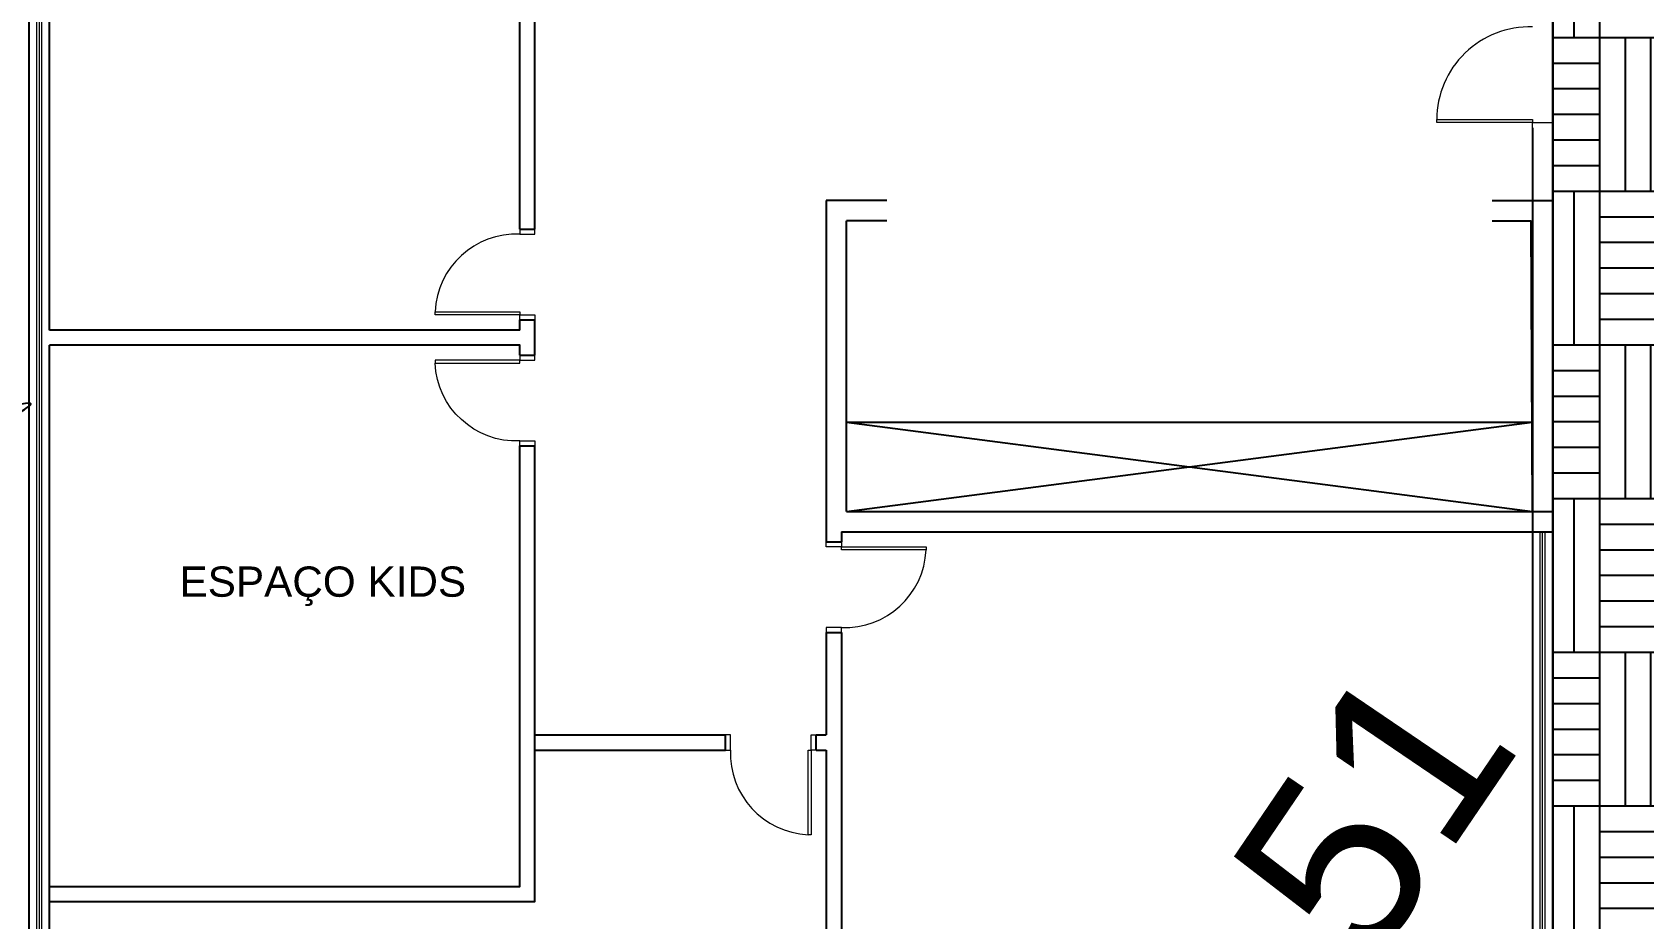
# Model space of a CAD drawing. Header units: metres. Extents: x 7 to 327053, y 40 to 7393807.
# Drawn here: x 326067.17 to 326083.14, y 7392848.77 to 7392857.57 of the extents above; entities that cross this region are included whole.
import ezdxf
from ezdxf.enums import TextEntityAlignment as Align

# ---------------------------------------------------------------- set-up
doc = ezdxf.new("R2010")
doc.units = ezdxf.units.M
for name, color, linetype, lineweight in [('606_PTO_COTADO', 7, 'Continuous', 18), ('linagrossa', 7, 'Continuous', 25), ('Portas', 1, 'Continuous', 0), ('VIDRO', 4, 'Continuous', 15)]:
    doc.layers.add(name, color=color, linetype=linetype, lineweight=lineweight)
for name, color, linetype in [('Alvenaria', 6, 'Continuous'), ('DECK', 35, 'Continuous'), ('TEXTO', 2, 'Continuous')]:
    doc.layers.add(name, color=color, linetype=linetype)
doc.styles.get("Standard").update_dxf_attribs({"font": 'arial.ttf'})
doc.styles.add('Style-Arial', font='arial.ttf', dxfattribs={"height": 1.75})

# ---------------------------------------------------------------- blocks, each defined once
blk = doc.blocks.new('Porta 90 - 15')
at = {"layer": 'Portas'}
for points in [[(0, -0.15), (0.05, -0.15), (0.05, 0), (0, 0)], [(0.9, -0.15), (0.85, -0.15), (0.85, 0), (0.9, 0)]]:
    blk.add_lwpolyline(points, dxfattribs=at)
blk.add_lwpolyline([(0.85, -0.15), (0.85, -0.99), (0.82, -0.99), (0.82, -0.15)], close=True, dxfattribs=at)
blk.add_arc((0.855, -0.184), 0.806, 177.5759, 267.4877, dxfattribs=at)

msp = doc.modelspace()

# ---------------------------------------------------------------- hatches: boundary and pattern name
at = {"layer": 'DECK'}
h = msp.add_hatch(dxfattribs=at)
h.set_pattern_fill('AR-PARQ1', color=256, scale=0.005)
h.set_pattern_definition([(90, (324474.886, 7391607.833), (-1.524, 1.524), [1.524, -1.524]), (90, (324475.14, 7391607.833), (-1.524, 1.524), [1.524, -1.524]), (90, (324475.394, 7391607.833), (-1.524, 1.524), [1.524, -1.524]), (90, (324475.648, 7391607.833), (-1.524, 1.524), [1.524, -1.524]), (90, (324475.902, 7391607.833), (-1.524, 1.524), [1.524, -1.524]), (90, (324476.156, 7391607.833), (-1.524, 1.524), [1.524, -1.524]), (90, (324476.41, 7391607.833), (-1.524, 1.524), [1.524, -1.524]), (0, (324474.886, 7391609.357), (1.524, -1.524), [1.524, -1.524]), (0, (324474.886, 7391609.611), (1.524, -1.524), [1.524, -1.524]), (0, (324474.886, 7391609.865), (1.524, -1.524), [1.524, -1.524]), (0, (324474.886, 7391610.119), (1.524, -1.524), [1.524, -1.524]), (0, (324474.886, 7391610.373), (1.524, -1.524), [1.524, -1.524]), (0, (324474.886, 7391610.627), (1.524, -1.524), [1.524, -1.524]), (0, (324474.886, 7391610.881), (1.524, -1.524), [1.524, -1.524])])
edge = h.paths.add_edge_path()
edge.add_spline(control_points=[(326087.385, 7392851.195), (326087.454, 7392851.577), (326087.594, 7392852.359), (326087.28, 7392853.436), (326086.83, 7392854.343), (326086.294, 7392855.072), (326086.267, 7392855.882), (326086.053, 7392856.696), (326086.586, 7392857.434), (326086.876, 7392858.435), (326087.577, 7392859.216), (326087.512, 7392860.24), (326087.282, 7392861.261), (326086.249, 7392861.573), (326085.473, 7392862.252), (326085.261, 7392863.075), (326085.1, 7392863.852), (326085.186, 7392864.535), (326085.281, 7392865.151), (326085.598, 7392865.511), (326085.794, 7392865.806), (326085.962, 7392865.986), (326086.064, 7392866.09)], knot_values=[0, 0, 0, 0, 1.121175, 2.295053, 3.179697, 4.106523, 4.837164, 5.515538, 6.453627, 7.287822, 8.599362, 9.250861, 10.237034, 11.387136, 12.112174, 13.179824, 13.768932, 14.421696, 15.190958, 15.509822, 15.8032, 16.227996, 16.227996, 16.227996, 16.227996], degree=3, periodic=0)
edge.add_line((326086.064, 7392866.09), (326082.241, 7392866.09))
edge.add_line((326082.241, 7392866.09), (326082.241, 7392845.445))
edge.add_line((326082.241, 7392845.445), (326092.929, 7392845.445))
edge.add_arc((326095.619, 7392850.953), 6.129, 178.1108, 243.9723, ccw=False)
edge.add_spline(control_points=[(326089.493, 7392851.155), (326089.493, 7392851.168), (326089.493, 7392851.182), (326089.493, 7392851.195)], knot_values=[19.07563, 19.07563, 19.07563, 19.07563, 19.114774, 19.114774, 19.114774, 19.114774], degree=3, periodic=0)
edge.add_line((326089.493, 7392851.195), (326087.385, 7392851.195))

# ---------------------------------------------------------------- linework, layer by layer
at = {"layer": 'Alvenaria'}
for p, q in [((326082.241, 7392845.445), (326082.241, 7392857.513)), ((326075.642, 7392855.896), (326075.041, 7392855.896)), ((326075.041, 7392855.896), (326075.041, 7392852.613)), ((326081.642, 7392855.896), (326082.241, 7392855.896)), ((326072.003, 7392855.613), (326072.153, 7392855.613)), ((326075.642, 7392855.696), (326075.241, 7392855.696)), ((326075.241, 7392853.698), (326075.241, 7392855.696)), ((326081.642, 7392855.696), (326082.026, 7392855.696)), ((326082.041, 7392852.813), (326082.026, 7392855.696)), ((326072.003, 7392854.713), (326072.153, 7392854.713)), ((326072.003, 7392854.363), (326072.153, 7392854.363)), ((326075.241, 7392853.698), (326082.037, 7392853.698)), ((326075.241, 7392853.698), (326082.041, 7392852.813)), ((326075.241, 7392852.813), (326082.037, 7392853.698)), ((326075.241, 7392852.813), (326075.241, 7392853.698)), ((326072.003, 7392853.463), (326072.153, 7392853.463)), ((326075.241, 7392852.813), (326082.241, 7392852.813)), ((326075.041, 7392852.613), (326075.041, 7392852.513)), ((326075.041, 7392852.513), (326075.191, 7392852.513)), ((326075.191, 7392852.613), (326082.241, 7392852.613)), ((326075.191, 7392852.613), (326075.191, 7392852.513)), ((326075.041, 7392851.613), (326075.041, 7392850.598)), ((326075.041, 7392851.613), (326075.191, 7392851.613)), ((326075.191, 7392851.613), (326075.191, 7392841.278)), ((326072.153, 7392850.598), (326074.041, 7392850.598)), ((326074.041, 7392850.448), (326074.041, 7392850.598)), ((326074.941, 7392850.598), (326075.041, 7392850.598)), ((326074.941, 7392850.448), (326074.941, 7392850.598)), ((326072.153, 7392850.448), (326074.041, 7392850.448)), ((326074.941, 7392850.448), (326075.041, 7392850.448)), ((326075.041, 7392850.448), (326075.041, 7392841.278))]:
    msp.add_line(p, q, dxfattribs=at)
for points in [[(326082.241, 7392863.051), (326082.241, 7392841.078), (326067.141, 7392841.078), (326067.141, 7392874.078), (326067.441, 7392874.078)], [(326067.341, 7392854.613), (326067.341, 7392862.543)], [(326072.153, 7392855.613), (326072.153, 7392862.543), (326067.341, 7392862.543)], [(326072.003, 7392855.613), (326072.003, 7392862.393), (326067.341, 7392862.393)], [(326082.241, 7392852.813), (326082.241, 7392862.343)], [(326082.041, 7392856.619), (326082.041, 7392841.278), (326067.341, 7392841.278), (326067.341, 7392854.463)], [(326072.003, 7392854.613), (326067.341, 7392854.613)], [(326072.003, 7392854.613), (326072.003, 7392854.713)], [(326072.153, 7392854.613), (326072.153, 7392854.713)], [(326072.153, 7392854.363), (326072.153, 7392854.613)], [(326072.003, 7392854.363), (326072.003, 7392854.463), (326067.341, 7392854.463)], [(326067.341, 7392848.945), (326072.153, 7392848.945), (326072.153, 7392853.463)], [(326067.341, 7392849.095), (326072.003, 7392849.095), (326072.003, 7392853.463)]]:
    msp.add_lwpolyline(points, dxfattribs=at)
at = {"layer": 'linagrossa'}
msp.add_open_spline([(326060.29, 7392849.387), (326062.17, 7392851.691), (326072.028, 7392855.726), (326062.417, 7392852.351), (326060.294, 7392852.311), (326060.229, 7392852.309), (326060.165, 7392852.31), (326060.103, 7392852.31)], degree=3, knots=[11.267631, 11.267631, 11.267631, 11.267631, 19.464314, 26.49057, 26.49057, 26.49057, 26.707692, 26.707692, 26.707692, 26.707692], dxfattribs=at)
at = {"layer": 'Portas'}
msp.add_lwpolyline([(326082.041, 7392856.669), (326081.091, 7392856.669), (326081.091, 7392856.699), (326082.041, 7392856.699)], close=True, dxfattribs=at)
msp.add_lwpolyline([(326082.041, 7392856.619), (326082.041, 7392856.669), (326082.241, 7392856.669), (326082.241, 7392856.619)], dxfattribs=at)
msp.add_arc((326082.012, 7392856.699), 0.92, 88.1618, 180, dxfattribs=at)
at = {"layer": 'VIDRO'}
for p, q in [((326067.216, 7392841.078), (326067.216, 7392874.078)), ((326067.241, 7392841.078), (326067.241, 7392874.078)), ((326067.266, 7392841.078), (326067.266, 7392874.078)), ((326082.116, 7392841.078), (326082.116, 7392852.613)), ((326082.141, 7392841.078), (326082.141, 7392852.613)), ((326082.166, 7392841.078), (326082.166, 7392852.613))]:
    msp.add_line(p, q, dxfattribs=at)

# ---------------------------------------------------------------- block references
at = {"layer": 'Portas'}
for p, rotation in [((326072.153, 7392855.613), 270), ((326075.041, 7392851.613), 90)]:
    msp.add_blockref('Porta 90 - 15', p, dxfattribs=dict(at, rotation=rotation))
at = {"layer": 'Portas', "xscale": -1, "rotation": 270}
msp.add_blockref('Porta 90 - 15', (326072.153, 7392853.463), dxfattribs=at)
at = {"layer": 'Portas'}
msp.add_blockref('Porta 90 - 15', (326074.041, 7392850.598), dxfattribs=at)

# ---------------------------------------------------------------- texts
at = {"layer": '606_PTO_COTADO', "style": 'Style-Arial'}
msp.add_text('733.51', height=1.75, rotation=55.8301, dxfattribs=at).set_placement((326079.119, 7392847.89, 733.51), align=Align.MIDDLE_CENTER)
at = {"layer": 'TEXTO', "insert": (326068.63, 7392852.268), "char_height": 0.3, "attachment_point": 1}
msp.add_mtext_dynamic_manual_height_columns('ESPAÇO KIDS', width=4.81423, gutter_width=12.5, heights=[0], dxfattribs=at)

doc.saveas('drawing.dxf')
